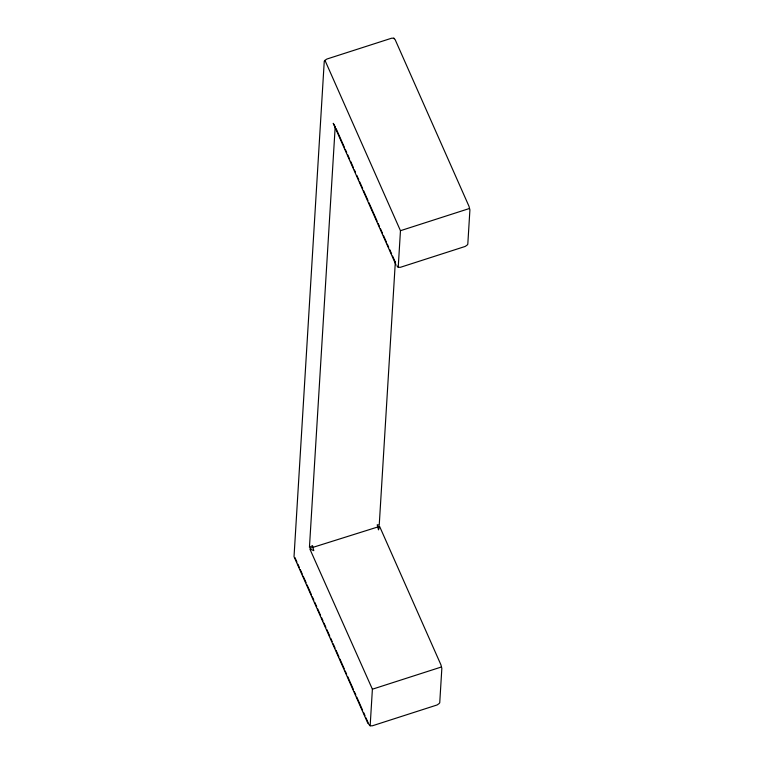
<?xml version="1.0" encoding="UTF-8"?>
<svg xmlns="http://www.w3.org/2000/svg" width="764" height="764" viewBox="0 0 764 764"><rect width="100%" height="100%" fill="white"/><g stroke="black" fill="none" stroke-linecap="round" stroke-linejoin="round"><path stroke-width="1.15" d="M335.167 127.12L309.439 547.416L312.505 545.611L313.784 550.663L309.812 548.896L372.393 689.204L370.158 725.8L372.393 725.79L437.113 704.962L439.023 703.634L439.739 702.784L441.84 668.404L440.933 664.823L379.613 526.434L378.495 529.834L377.215 524.782L379.24 524.954L395.341 261.823M324.977 60.366L400.46 230.699L398.225 267.295L400.46 267.285L465.18 246.447L467.091 245.129L467.797 244.279L469.908 209.89L469 206.318L395.131 39.613L393.842 38.2L391.607 38.21L326.887 59.038L324.977 60.366L324.261 61.215L294.025 556.669L367.895 723.374M379.173 526.024L377.54 527.055L310.308 548.189M469.325 208.534L400.46 230.699M441.258 667.039L372.393 689.204M396.936 265.872L398.225 267.295M370.158 725.8L368.869 724.387L365.975 717.845M335.138 126.652L333.247 123.329L395.962 264.86M336.093 128.572L344.297 147.099M345.261 149.276L346.713 152.542M347.677 154.729L349.606 159.084M350.581 161.261L353.474 167.803M354.439 169.98L355.403 172.158M356.855 175.433L358.784 179.788M359.748 181.966L362.652 188.507M363.616 190.685L367.962 200.493M368.926 202.67L377.139 221.197M378.104 223.374L379.546 226.65M380.52 228.828L382.449 233.182M383.413 235.36L386.307 241.901M387.281 244.079L388.723 247.355M389.688 249.532L391.626 253.887M392.591 256.064L395.485 262.606M294.999 557.682L296.929 562.037M297.893 564.214L299.345 567.49M300.309 569.667L302.238 574.022M303.203 576.199L306.106 582.741M307.071 584.918L311.416 594.726M312.38 596.904L313.823 600.17M314.797 602.357L316.726 606.711M317.69 608.889L320.584 615.431M321.548 617.608L323 620.874M323.965 623.052L325.894 627.416M326.858 629.593L329.762 636.125M330.726 638.303L332.178 641.579M333.142 643.756L335.071 648.111M336.036 650.288L338.929 656.83M339.904 659.007L344.249 668.815M345.213 670.993L346.655 674.259M347.62 676.446L353.417 689.52M354.381 691.697L355.833 694.963M356.798 697.14L362.594 710.214M363.559 712.401L365.011 715.667M393.842 38.2L394.062 38.744"/></g></svg>
